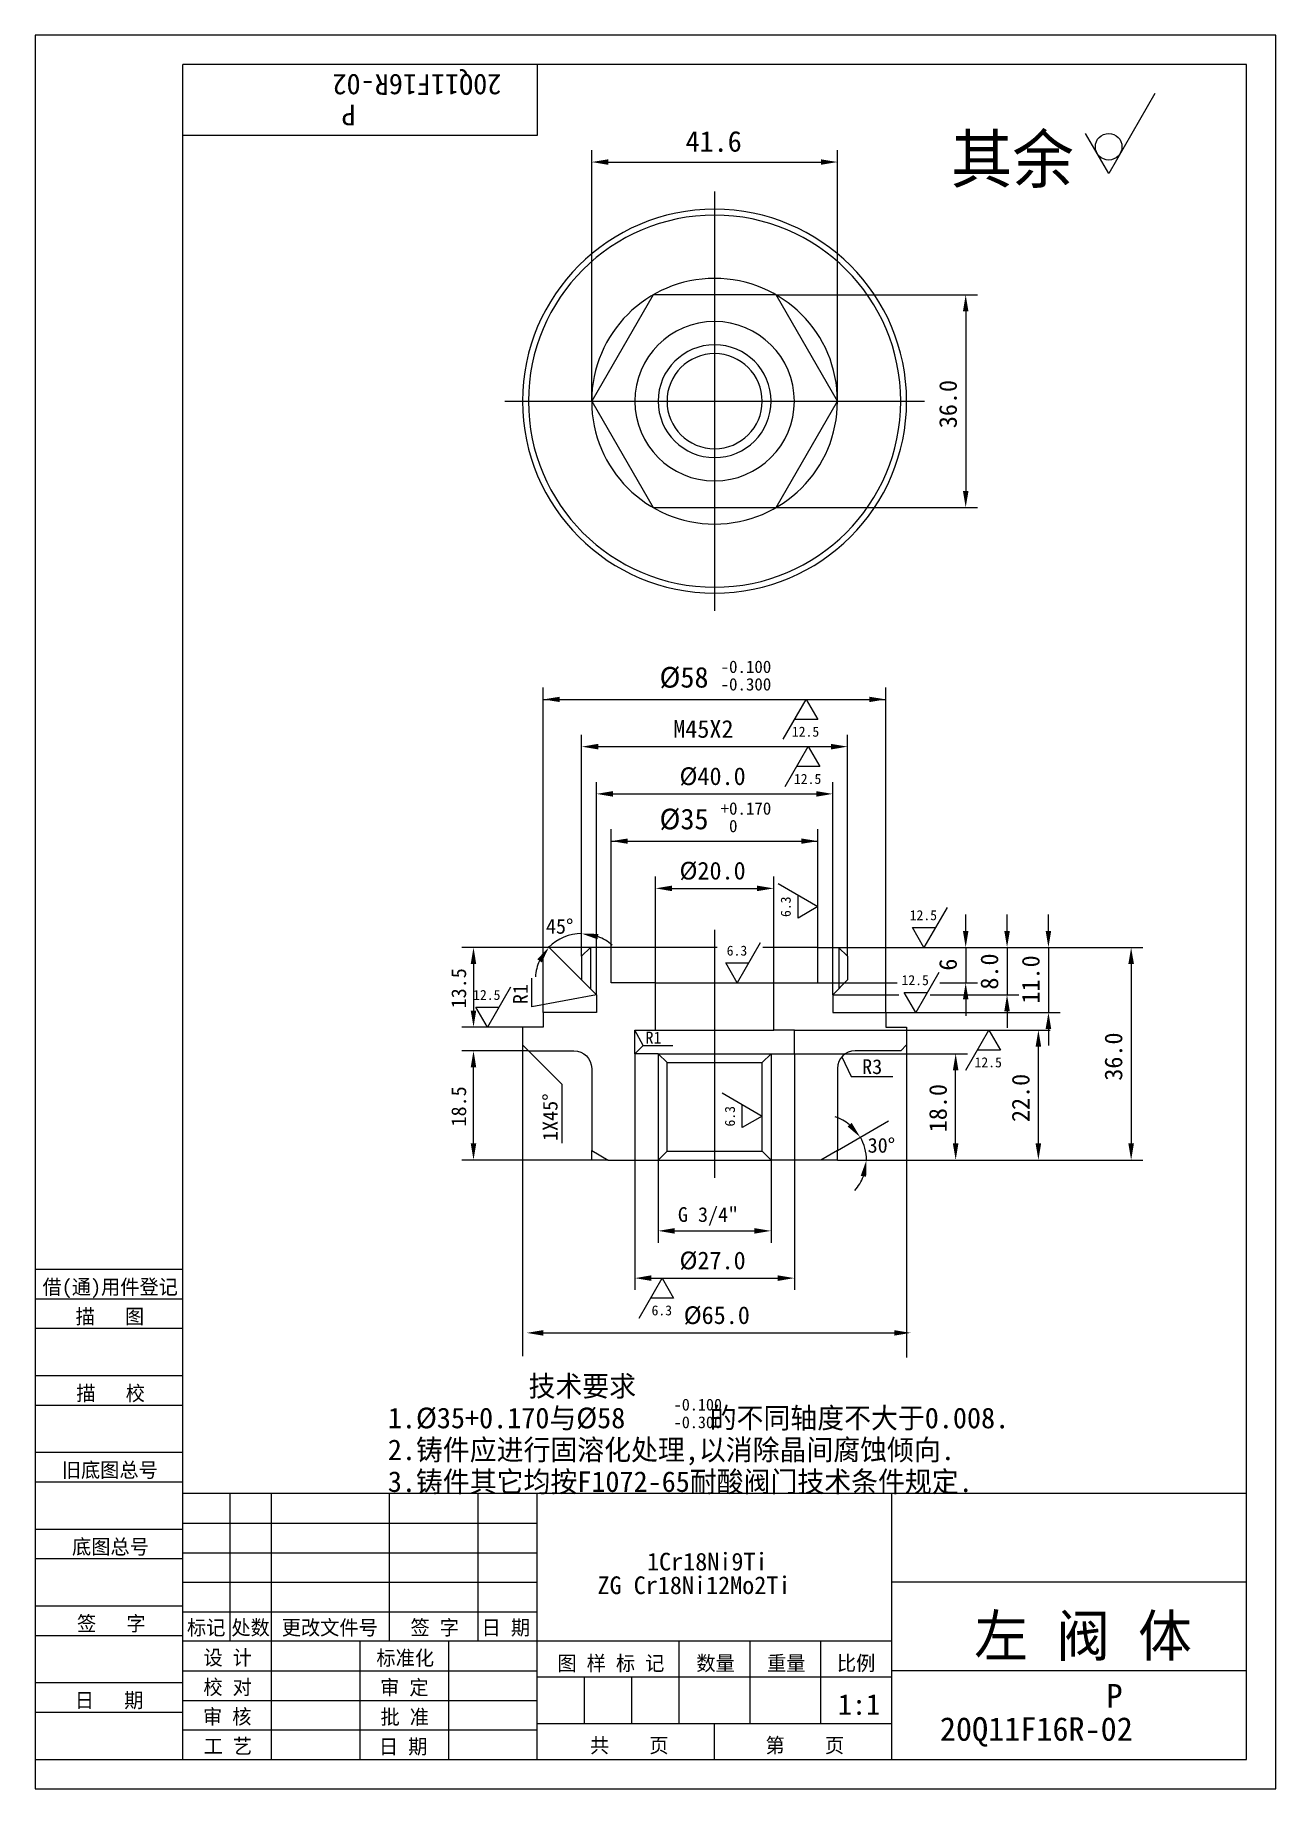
# Model space of a CAD drawing. Header units: metres. Extents: x 0 to 210, y 0 to 297.
import ezdxf

# ---------------------------------------------------------------- set-up
doc = ezdxf.new("R2010")
doc.units = ezdxf.units.M
for name, color, linetype in [('B', 3, 'Continuous'), ('C', 6, 'Continuous'), ('D', 1, 'Continuous'), ('FL', 5, 'Continuous'), ('HA', 5, 'Continuous'), ('T', 7, 'Continuous'), ('TL', 4, 'Continuous')]:
    doc.layers.add(name, color=color, linetype=linetype)

# ---------------------------------------------------------------- blocks, each defined once
blk = doc.blocks.new('TUKUN4')
at = {"layer": 'FL'}
for p, q in [((0, 297), (0, 0)), ((210, 297), (0, 297)), ((210, 0), (210, 297)), ((0, 78), (25, 78)), ((0, 70), (25, 70)), ((0, 65), (25, 65)), ((0, 57), (25, 57)), ((0, 52), (25, 52)), ((33, 25), (33, 50)), ((40, 5), (40, 50)), ((60, 25), (60, 50)), ((75, 25), (75, 50)), ((25, 45), (85, 45)), ((0, 44), (25, 44)), ((0, 39), (25, 39)), ((25, 40), (85, 40)), ((25, 35), (85, 35)), ((0, 31), (25, 31)), ((25, 30), (85, 30)), ((0, 26), (25, 26)), ((70, 5), (70, 25)), ((0, 18), (25, 18)), ((25, 20), (85, 20)), ((25, 15), (85, 15)), ((0, 13), (25, 13)), ((25, 10), (85, 10)), ((0, 0), (210, 0))]:
    blk.add_line(p, q, dxfattribs=at)
at = {"layer": 'TL'}
for p, q in [((25, 5), (25, 292)), ((205, 292), (25, 292)), ((85, 292), (85, 280)), ((205, 5), (205, 292)), ((85, 280), (25, 280)), ((0, 88), (25, 88)), ((0, 83), (25, 83)), ((205, 50), (25, 50)), ((85, 5), (85, 50)), ((145, 5), (145, 50)), ((205, 35), (145, 35)), ((145, 25), (25, 25)), ((55, 5), (55, 25)), ((109, 11), (109, 25)), ((121, 11), (121, 25)), ((133, 11), (133, 25)), ((85, 19), (145, 19)), ((93, 11), (93, 19)), ((101, 11), (101, 19)), ((205, 20), (145, 20)), ((145, 11), (85, 11)), ((115, 5), (115, 11)), ((0, 5), (205, 5))]:
    blk.add_line(p, q, dxfattribs=at)
at = {"layer": 'T'}
for s, p in [('借(通)用件登记', (1.26, 83.76)), ('描   图', (6.86, 78.76)), ('描   校', (6.98, 65.76)), ('旧底图总号', (4.52, 52.76)), ('底图总号', (6.25, 39.76)), ('签   字', (7.1, 26.76)), ('标记', (25.71, 26.07)), ('处数', (33.22, 26.07)), ('更改文件号', (41.75, 26.07)), ('签 字', (63.53, 26.07)), ('日 期', (75.57, 26.07)), ('设 计', (28.5, 20.99)), ('标准化', (57.77, 20.93)), ('图 样 标 记', (88.4, 20.04)), ('数量', (111.92, 20.04)), ('重量', (123.88, 20.04)), ('比例', (135.7, 20.04)), ('校 对', (28.48, 15.99)), ('审 定', (58.39, 15.93)), ('日   期', (6.72, 13.76)), ('审 核', (28.41, 10.99)), ('批 准', (58.46, 10.93)), ('共    页', (93.91, 6.13)), ('第    页', (123.62, 6.13)), ('工 艺', (28.52, 5.99)), ('日 期', (58.18, 5.93))]:
    blk.add_text(s, height=2.5, dxfattribs=at).set_placement(p)

msp = doc.modelspace()

# ---------------------------------------------------------------- linework, layer by layer
at = {"layer": 'B'}
msp.add_lwpolyline([(115, 248.5, 1), (115, 221.5, 1)], format="xyb", close=True, dxfattribs=at)
at = {"layer": 'C'}
for points in [[(115, 270.5), (115, 199.5)], [(79.5, 235), (150.5, 235)], [(115, 145.5), (115, 103.5)]]:
    msp.add_lwpolyline(points, dxfattribs=at)
at = {"layer": 'D'}
for p, q in [((189.51, 287.1), (181.7, 273.58)), ((181.7, 273.58), (177.8, 280.34)), ((94.2, 235), (94.2, 277.5)), ((135.8, 235), (135.8, 277.5)), ((97, 275.5), (133, 275.5)), ((125.4, 253.01), (159.5, 253.01)), ((157.5, 250.21), (157.5, 219.79)), ((125.4, 216.99), (159.5, 216.99)), ((86, 131.5), (86, 186.5)), ((86, 184.5), (144, 184.5)), ((126.61, 177.74), (130.51, 184.5)), ((130.51, 184.5), (132.46, 181.12)), ((144, 131.5), (144, 186.5)), ((92.5, 141), (92.5, 178.5)), ((132.46, 181.12), (128.56, 181.12)), ((137.5, 141), (137.5, 178.5)), ((95.3, 176.5), (134.7, 176.5)), ((126.95, 169.74), (130.85, 176.5)), ((130.85, 176.5), (132.81, 173.12)), ((132.81, 173.12), (128.9, 173.12)), ((95, 134.5), (95, 170.5)), ((135, 134.5), (135, 170.5)), ((97.8, 168.5), (132.2, 168.5)), ((97.5, 142.5), (97.5, 162.5)), ((97.5, 160.5), (132.5, 160.5)), ((132.5, 142.5), (132.5, 162.5)), ((105, 136.5), (105, 154.5)), ((125, 136.5), (125, 154.5)), ((107.8, 152.5), (122.2, 152.5)), ((125.74, 153.33), (132.5, 149.43)), ((129.12, 147.48), (129.12, 151.38)), ((132.5, 149.43), (129.12, 147.48)), ((154.35, 149.26), (150.44, 142.5)), ((92.5, 141), (92.5, 146.84)), ((150.44, 142.5), (148.49, 145.88)), ((148.49, 145.88), (152.4, 145.88)), ((157.5, 145.3), (157.5, 148.1)), ((164.5, 145.3), (164.5, 148.1)), ((171.5, 145.3), (171.5, 148.1)), ((92.5, 137), (86.84, 142.66)), ((122.73, 143.26), (118.83, 136.5)), ((94, 142.5), (72.2, 142.5)), ((74.2, 139.7), (74.2, 131.8)), ((118.83, 136.5), (116.88, 139.88)), ((116.88, 139.88), (120.78, 139.88)), ((136, 142.5), (159.5, 142.5)), ((136, 142.5), (166.5, 142.5)), ((136, 142.5), (173.5, 142.5)), ((136, 142.5), (180.5, 142.5)), ((136, 142.5), (187.5, 142.5)), ((157.5, 142.5), (157.5, 136.5)), ((164.5, 142.5), (164.5, 134.5)), ((171.5, 142.5), (171.5, 131.5)), ((185.5, 139.7), (185.5, 109.3)), ((84.07, 132.42), (84.07, 137.27)), ((152.97, 138.26), (149.06, 131.5)), ((80.46, 135.76), (76.56, 129)), ((95, 134.5), (84.07, 132.42)), ((132.5, 136.5), (145.89, 136.5)), ((135, 134.5), (146.18, 134.5)), ((149.06, 131.5), (147.11, 134.88)), ((147.11, 134.88), (151.02, 134.88)), ((151.48, 134.5), (166.5, 134.5)), ((153.14, 136.5), (159.5, 136.5)), ((157.5, 133.7), (157.5, 130.9)), ((76.56, 129), (74.61, 132.38)), ((74.61, 132.38), (78.51, 132.38)), ((144, 131.5), (173.5, 131.5)), ((164.5, 131.7), (164.5, 128.9)), ((82.5, 129), (72.2, 129)), ((102.91, 125.91), (101.5, 128.5)), ((128.5, 128.5), (171.8, 128.5)), ((157.53, 121.74), (161.43, 128.5)), ((161.43, 128.5), (163.38, 125.12)), ((171.5, 128.7), (171.5, 125.9)), ((83.5, 125), (72.2, 125)), ((82.5, 126), (82.5, 73.3)), ((83.5, 125), (89.16, 119.34)), ((101.5, 124.5), (102.91, 125.91)), ((102.91, 125.91), (107.91, 125.91)), ((147.5, 126), (147.5, 73.06)), ((163.38, 125.12), (159.48, 125.12)), ((169.8, 109.3), (169.8, 125.7)), ((74.2, 109.3), (74.2, 122.2)), ((101.5, 124.5), (101.5, 84.5)), ((128.5, 124.5), (157.8, 124.5)), ((128.5, 124.5), (128.5, 84.5)), ((136.55, 123.98), (138.1, 120.65)), ((89.16, 119.34), (89.16, 109.34)), ((138.1, 120.65), (140.9, 120.65)), ((140.9, 120.65), (145.16, 120.65)), ((155.8, 109.3), (155.8, 121.7)), ((116.29, 117.86), (123.05, 113.95)), ((119.67, 112), (119.67, 115.91)), ((123.05, 113.95), (119.67, 112)), ((135.8, 108.12), (144.46, 113.12)), ((94.2, 106.5), (94.2, 108.12)), ((135.8, 106.5), (135.8, 108.12)), ((94.2, 106.5), (72.2, 106.5)), ((97, 106.5), (94.2, 106.5)), ((105.45, 106.5), (105.45, 92.5)), ((124.55, 106.5), (124.55, 92.5)), ((135.8, 106.5), (133, 106.5)), ((135.8, 106.5), (187.5, 106.5)), ((135.8, 106.5), (157.8, 106.5)), ((135.8, 106.5), (164.8, 106.5)), ((135.8, 106.5), (171.8, 106.5)), ((108.25, 94.5), (121.75, 94.5)), ((102.21, 79.74), (106.12, 86.5)), ((104.3, 86.5), (125.7, 86.5)), ((106.12, 86.5), (108.07, 83.12)), ((108.07, 83.12), (104.16, 83.12)), ((86, 77.23), (145.4, 77.23))]:
    msp.add_line(p, q, dxfattribs=at)
msp.add_circle((181.7, 278.09), 2.25, dxfattribs=at)
for centre, radius, start, end in [((92.5, 137), 7.84, 90, 135), ((92.5, 137), 7.84, 48.83, 69.42), ((92.5, 137), 7.84, 155.58, 176.17), ((133, 106.5), 7.7, 50.95, 71.9), ((133, 106.5), 7.7, 0, 30), ((133, 106.5), 7.7, 318.1, 339.05)]:
    msp.add_arc(centre, radius, start, end, dxfattribs=at)
for points in [[(97, 275.96), (97, 275.03), (94.2, 275.5)], [(133, 275.96), (133, 275.03), (135.8, 275.5)], [(157.03, 250.21), (157.97, 250.21), (157.5, 253.01)], [(157.03, 219.79), (157.97, 219.79), (157.5, 216.99)], [(86, 184.5), (88.8, 184.95), (88.8, 184.05)], [(144, 184.5), (141.2, 184.95), (141.2, 184.05)], [(95.3, 176.97), (95.3, 176.03), (92.5, 176.5)], [(134.7, 176.97), (134.7, 176.03), (137.5, 176.5)], [(97.8, 168.97), (97.8, 168.03), (95, 168.5)], [(132.2, 168.97), (132.2, 168.03), (135, 168.5)], [(97.5, 160.5), (100.3, 160.95), (100.3, 160.05)], [(132.5, 160.5), (129.7, 160.95), (129.7, 160.05)], [(107.8, 152.97), (107.8, 152.03), (105, 152.5)], [(122.2, 152.97), (122.2, 152.03), (125, 152.5)], [(95.17, 143.88), (95.34, 144.79), (92.5, 144.84)], [(157.03, 145.3), (157.97, 145.3), (157.5, 142.5)], [(164.03, 145.3), (164.97, 145.3), (164.5, 142.5)], [(171.03, 145.3), (171.97, 145.3), (171.5, 142.5)], [(73.73, 139.7), (74.66, 139.7), (74.2, 142.5)], [(84.98, 140.5), (85.75, 139.97), (86.96, 142.54)], [(185.03, 139.7), (185.97, 139.7), (185.5, 142.5)], [(157.03, 133.7), (157.97, 133.7), (157.5, 136.5)], [(164.03, 131.7), (164.97, 131.7), (164.5, 134.5)], [(73.73, 131.8), (74.66, 131.8), (74.2, 129)], [(171.03, 128.7), (171.97, 128.7), (171.5, 131.5)], [(169.33, 125.7), (170.27, 125.7), (169.8, 128.5)], [(73.73, 122.2), (74.66, 122.2), (74.2, 125)], [(155.33, 121.7), (156.27, 121.7), (155.8, 124.5)], [(138.21, 112.78), (137.5, 112.18), (139.67, 110.35)], [(73.73, 109.3), (74.66, 109.3), (74.2, 106.5)], [(155.33, 109.3), (156.27, 109.3), (155.8, 106.5)], [(169.33, 109.3), (170.27, 109.3), (169.8, 106.5)], [(185.03, 109.3), (185.97, 109.3), (185.5, 106.5)], [(139.73, 103.83), (140.65, 103.66), (140.7, 106.5)], [(108.25, 94.97), (108.25, 94.03), (105.45, 94.5)], [(121.75, 94.97), (121.75, 94.03), (124.55, 94.5)], [(104.3, 86.97), (104.3, 86.03), (101.5, 86.5)], [(125.7, 86.97), (125.7, 86.03), (128.5, 86.5)], [(86, 77.69), (86, 76.76), (83.2, 77.23)], [(145.4, 77.69), (145.4, 76.76), (148.2, 77.23)]]:
    msp.add_solid(points, dxfattribs=at)
at = {"layer": 'HA'}
for p, q in [((94, 142.5), (94, 135.5)), ((136.02, 142.48), (136.02, 135.52)), ((105.45, 124.5), (105.45, 106.5)), ((124.55, 124.5), (124.55, 106.5))]:
    msp.add_line(p, q, dxfattribs=at)
at = {"layer": 'TL'}
for p, q in [((115.41, 142.5), (97.5, 142.5)), ((132.5, 142.5), (123.19, 142.5)), ((105, 136.5), (132.5, 136.5)), ((105, 128.5), (125, 128.5)), ((105.45, 124.5), (124.55, 124.5)), ((106.95, 123), (123.05, 123)), ((106.95, 108), (123.05, 108)), ((105.45, 106.5), (124.55, 106.5))]:
    msp.add_line(p, q, dxfattribs=at)
for points in [[(115, 267.5, 1), (115, 202.5, 1)], [(115, 266.5, 1), (115, 203.5, 1)], [(115, 255.8, 1), (115, 214.2, 1)], [(115, 244.55, 1), (115, 225.45, 1)], [(115, 243.05, 1), (115, 226.95, 1)], [(94.2, 108.12), (97, 106.5), (105.45, 106.5), (106.95, 108), (106.95, 123), (105.45, 124.5), (101.5, 124.5), (101.5, 128.5), (105, 128.5), (105, 136.5), (97.5, 136.5), (97.5, 142.5), (94, 142.5), (92.5, 141), (92.5, 137), (95, 134.5), (95, 131.5), (86, 131.5), (86, 129), (82.5, 129), (82.5, 126), (83.5, 125), (91.2, 125, -0.41), (94.2, 122)], [(135.8, 108.12), (133, 106.5), (124.55, 106.5), (123.05, 108), (123.05, 123), (124.55, 124.5), (128.5, 124.5), (128.5, 128.5), (125, 128.5), (125, 136.5), (132.5, 136.5), (132.5, 142.5), (136, 142.5), (137.5, 141), (137.5, 137), (135, 134.5), (135, 131.5), (144, 131.5), (144, 129), (147.5, 129), (147.5, 126), (146.5, 125), (138.8, 125, 0.41), (135.8, 122)]]:
    msp.add_lwpolyline(points, format="xyb", close=True, dxfattribs=at)
msp.add_lwpolyline([(135.8, 235), (125.4, 253.01), (104.6, 253.01), (94.2, 235), (104.6, 216.99), (125.4, 216.99)], close=True, dxfattribs=at)

# ---------------------------------------------------------------- block references
at = {"layer": 'D'}
msp.add_blockref('TUKUN4', (0, 0), dxfattribs=at)

# ---------------------------------------------------------------- texts
for s, height, rotation, p in [('20Q11F16R-02', 3.5, 180, (78.91, 290.38)), ('P', 3.5, 180, (54.25, 285.19)), ('36.0', 3, 90, (156, 230.43)), ('6.3', 1.7, 90, (127.89, 147.65)), ('6', 3, 90, (156, 138.57)), ('8.0', 3, 90, (163, 135.36)), ('11.0', 3, 90, (170, 133)), ('13.5', 2.5, 90, (72.95, 132.18)), ('R1', 2.5, 90, (83.39, 132.89)), ('36.0', 3, 90, (184, 119.93)), ('18.0', 3, 90, (154.3, 111.21)), ('22.0', 3, 90, (168.3, 112.93)), ('18.5', 2.5, 90, (72.95, 112.18)), ('1X45%%d', 2.5, 90, (88.42, 109.72)), ('6.3', 1.7, 90, (118.44, 112.17))]:
    msp.add_text(s, height=height, rotation=rotation, dxfattribs=at).set_placement(p)
for s, height, p in [('41.6', 3.5, (110.08, 277.25)), ('其余', 8, (155, 272)), ('%%C58', 3.5, (105.68, 186.5)), ('-0.100', 2.1, (116.02, 188.98)), ('-0.300', 2.1, (116.02, 186.01)), ('M45X2', 3, (108, 178)), ('12.5', 1.7, (128.08, 178.19)), ('%%C40.0', 3, (109.07, 170)), ('12.5', 1.7, (128.43, 170.19)), ('+0.170', 2.1, (116.02, 164.98)), ('%%C35', 3.5, (105.68, 162.5)), (' 0', 2.1, (116.02, 162.01)), ('%%C20.0', 3, (109.07, 154)), ('12.5', 1.7, (148.02, 147.11)), ('45%%d', 2.5, (86.45, 144.82)), ('6.3', 1.7, (117.05, 141.11)), ('12.5', 1.7, (146.64, 136.11)), ('12.5', 1.7, (74.13, 133.61)), ('R1', 2, (103.3, 126.23)), ('R3', 2.5, (139.97, 121.06)), ('12.5', 1.7, (159, 122.19)), ('30%%d', 2.5, (140.9, 107.74)), ('G 3/4"', 2.5, (108.79, 96.02)), ('%%c27.0', 3, (109.07, 88)), ('6.3', 1.7, (104.33, 80.19)), ('%%C65.0', 3, (109.78, 78.73)), ('          技术要求', 3.5, (59.7, 66.46)), ('-0.100', 2, (108.09, 64.08)), ('1.%%C35+0.170与%%C58      的不同轴度不大于0.008.', 3.5, (59.7, 61.07)), ('-0.300', 2, (108.09, 61.09)), ('2.铸件应进行固溶化处理,以消除晶间腐蚀倾向.', 3.5, (59.7, 55.68)), ('3.铸件其它均按F1072-65耐酸阀门技术条件规定.', 3.5, (59.7, 50.29)), ('1Cr18Ni9Ti', 3, (103.56, 36.99)), ('ZG Cr18Ni12Mo2Ti', 3, (95.19, 32.99)), ('左 阀 体', 7, (158.95, 22.44)), ('1:1', 3.5, (135.88, 12.55)), ('P', 4, (181.33, 13.77)), ('20Q11F16R-02', 4, (153.13, 8.15))]:
    msp.add_text(s, height=height, dxfattribs=at).set_placement(p)

doc.saveas('drawing.dxf')
